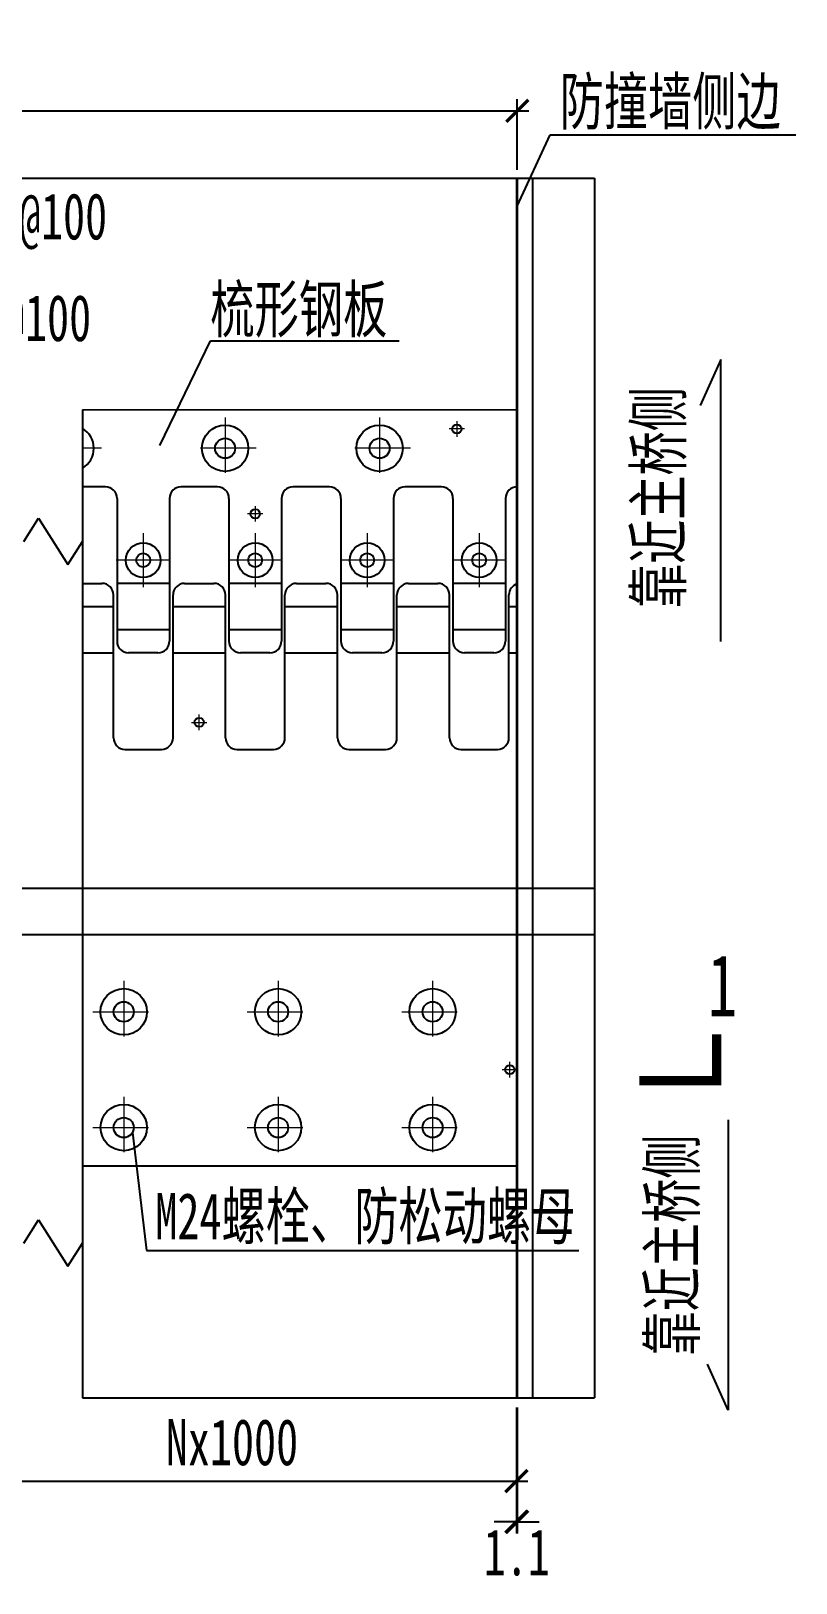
# Model space of a CAD drawing. Extents: x 113548 to 134722, y -121971 to -116031.
# Drawn here: x 116796 to 117786, y -119374 to -117364 of the extents above; entities that cross this region are included whole.
import ezdxf

# ---------------------------------------------------------------- set-up
doc = ezdxf.new("R2010")
doc.units = 0
doc.header["$LTSCALE"] = 3
doc.header["$MEASUREMENT"] = 0
doc.linetypes.add('ACAD_ISO04W100', pattern=[30.5, 24, -3, 0.5, -3])
doc.layers.get('0').update_dxf_attribs({"linetype": 'CONTINUOUS'})
doc.layers.get('DEFPOINTS').update_dxf_attribs({"linetype": 'CONTINUOUS'})
for name, color, linetype in [('6标注', 7, 'CONTINUOUS'), ('bz', 3, 'CONTINUOUS'), ('Thin', 1, 'CONTINUOUS')]:
    doc.layers.add(name, color=color, linetype=linetype)
doc.layers.add('DashDot', color=5, linetype='ACAD_ISO04W100', lineweight=15)
doc.layers.add('文字说明', color=7, linetype='CONTINUOUS', lineweight=25)
doc.styles.add('mp', font='smsim.shx', dxfattribs={"width": 0.75, "bigfont": 'smfs.shx'})
doc.styles.add('仿宋字', font='仿宋_GB2312.ttf', dxfattribs={"width": 0.7})
doc.dimstyles.new('20 mp', dxfattribs={"dimscale": 20, "dimtxt": 3, "dimasz": 1.43, "dimexe": 0.75, "dimexo": 0.625, "dimgap": 1, "dimtad": 1, "dimdec": 4, "dimzin": 9, "dimdsep": 46, "dimtxsty": 'mp', "dimblk1": 'ARCHTICK', "dimblk2": 'ARCHTICK', "dimsah": 1, "dimcen": 2.5, "dimdle": 0.75, "dimclrd": 256, "dimclre": 256, "dimclrt": 7, "dimadec": 4, "dimazin": 2, "dimtp": 0.5, "dimtm": 0.0005, "dimtfac": 1, "dimtdec": 4, "dimtmove": 2, "dimatfit": 3, "dimldrblk": 'NONE', "dimfxl": 0.75, "dimtolj": 1, "dimtzin": 0, "dimlwd": -1, "dimlwe": -1, "dimarcsym": 0})

# ---------------------------------------------------------------- blocks, each defined once
blk = doc.blocks.new('_ARCHTICK')
at = {"color": 0, "linetype": 'ByBlock', "const_width": 0.15}
blk.add_lwpolyline([(-0.5, -0.5), (0.5, 0.5)], dxfattribs=at)
blk = doc.blocks.new('*D28')
at = {"layer": 'bz'}
for p, q in [((117424.4, -119147.1), (117424.4, -119310.2)), ((117425.4, -119147.1), (117425.4, -119310.2)), ((117424.4, -119295.2), (117395.8, -119295.2)), ((117424.4, -119295.2), (117425.4, -119295.2)), ((117425.4, -119295.2), (117454, -119295.2))]:
    blk.add_line(p, q, dxfattribs=at)
at = {"layer": 'DEFPOINTS', "color": 0}
for p in [(117424.4, -119134.6), (117425.4, -119134.6), (117425.4, -119295.2)]:
    blk.add_point(p, dxfattribs=at)
at = {"layer": 'bz', "xscale": 28.6, "yscale": 28.6, "zscale": 28.6}
blk.add_blockref('_ARCHTICK', (117424.4, -119295.2), dxfattribs=at)
at = {"layer": 'bz', "xscale": 28.6, "yscale": 28.6, "zscale": 28.6, "rotation": 180}
blk.add_blockref('_ARCHTICK', (117425.4, -119295.2), dxfattribs=at)
at = {"layer": 'bz', "color": 7, "insert": (117424.9, -119335.1), "char_height": 60, "attachment_point": 5, "style": '仿宋字'}
blk.add_mtext('\\A1;1.1', dxfattribs=at)
blk = doc.blocks.new('_None')
blk = doc.blocks.new('*D29')
at = {"layer": 'bz'}
for p, q in [((116687.8, -118847.1), (116687.8, -119257.4)), ((117424.4, -119147.1), (117424.4, -119257.4)), ((116672.8, -119242.4), (117439.4, -119242.4))]:
    blk.add_line(p, q, dxfattribs=at)
at = {"layer": 'DEFPOINTS', "color": 0}
for p in [(116687.8, -118834.6), (117424.4, -119134.6), (117424.4, -119242.4)]:
    blk.add_point(p, dxfattribs=at)
at = {"layer": 'bz', "xscale": 28.6, "yscale": 28.6, "zscale": 28.6, "rotation": 180}
blk.add_blockref('_ARCHTICK', (116687.8, -119242.4), dxfattribs=at)
at = {"layer": 'bz', "xscale": 28.6, "yscale": 28.6, "zscale": 28.6}
blk.add_blockref('_ARCHTICK', (117424.4, -119242.4), dxfattribs=at)
at = {"layer": 'bz', "color": 7, "insert": (117056.1, -119192.4), "char_height": 60, "attachment_point": 5, "style": '仿宋字'}
blk.add_mtext('\\A1;Nx1000', dxfattribs=at)
blk = doc.blocks.new('*D33')
at = {"layer": 'bz'}
for p, q in [((114930.8, -117542.1), (114930.8, -117452.4)), ((117425.5, -117543.7), (117425.5, -117452.4)), ((114915.8, -117467.4), (117440.5, -117467.4))]:
    blk.add_line(p, q, dxfattribs=at)
at = {"layer": 'DEFPOINTS', "color": 0}
for p in [(117425.5, -117467.4), (114930.8, -117554.6), (117425.5, -117556.2)]:
    blk.add_point(p, dxfattribs=at)
at = {"layer": 'bz', "xscale": 28.6, "yscale": 28.6, "zscale": 28.6, "rotation": 180}
blk.add_blockref('_ARCHTICK', (114930.8, -117467.4), dxfattribs=at)
at = {"layer": 'bz', "xscale": 28.6, "yscale": 28.6, "zscale": 28.6}
blk.add_blockref('_ARCHTICK', (117425.5, -117467.4), dxfattribs=at)
at = {"layer": 'bz', "color": 7, "insert": (116178.2, -117407.5), "char_height": 60, "attachment_point": 5, "style": '仿宋字'}
blk.add_mtext('\\A1;桥宽', dxfattribs=at)

msp = doc.modelspace()

# ---------------------------------------------------------------- linework, layer by layer
at = {"const_width": 12.00052}
msp.add_lwpolyline([(117583.64404, -118723.76293), (117683.64835, -118723.76293), (117683.64835, -118663.76034)], dxfattribs=at)
at = {"layer": '6标注'}
for p, q in [((117689.02346, -117789.65553), (117662.37977, -117849.13978)), ((117689.02346, -118154.813), (117689.02346, -117789.65553)), ((116786.39226, -118025.14229), (116805.39308, -117995.141)), ((116805.39308, -117995.141), (116843.39472, -118055.14359)), ((116843.39472, -118055.14359), (116862.39554, -118025.14229)), ((117698.50549, -118774.38132), (117698.50549, -119150.54817)), ((116786.39226, -118934.16966), (116805.39308, -118904.16837)), ((116805.39308, -118904.16837), (116843.39472, -118964.17096)), ((116843.39472, -118964.17096), (116862.39554, -118934.16966)), ((117698.50549, -119150.54817), (117671.8618, -119091.06392))]:
    msp.add_line(p, q, dxfattribs=at)
at = {"layer": 'DashDot'}
for p, q in [((117047.22055, -117864.57387), (117047.22055, -117944.57732)), ((117247.22917, -117864.57387), (117247.22917, -117944.57732)), ((117357.23392, -117879.57452), (117337.23305, -117879.57452)), ((117347.23349, -117869.57409), (117347.23349, -117889.57495)), ((116887.21365, -117904.5756), (116862.39554, -117904.5756)), ((117087.22227, -117904.5756), (117007.21882, -117904.5756)), ((117287.2309, -117904.5756), (117207.22745, -117904.5756)), ((117096.22266, -117989.57926), (117076.2218, -117989.57926)), ((117086.22223, -117979.57883), (117086.22223, -117999.57969)), ((116941.21598, -118014.58034), (116941.21598, -118084.58336)), ((117086.22223, -118014.58034), (117086.22223, -118084.58336)), ((117231.22848, -118014.58034), (117231.22848, -118084.58336)), ((117376.23474, -118014.58034), (117376.23474, -118084.58336)), ((116976.21749, -118049.58185), (116906.21447, -118049.58185)), ((117121.22374, -118049.58185), (117051.22072, -118049.58185)), ((117266.22999, -118049.58185), (117196.22697, -118049.58185)), ((117411.23624, -118049.58185), (117341.23323, -118049.58185)), ((117013.71911, -118269.59134), (117013.71911, -118249.59047)), ((117003.71867, -118259.59091), (117023.71954, -118259.59091)), ((116915.85602, -118594.56924), (116915.86556, -118674.57269)), ((117115.86464, -118594.54541), (117115.87418, -118674.54886)), ((117315.87327, -118594.52158), (117315.8828, -118674.52503)), ((116875.85906, -118634.57573), (116955.86251, -118634.5662)), ((117075.86769, -118634.5519), (117155.87114, -118634.54237)), ((117275.87631, -118634.52807), (117355.87976, -118634.51853)), ((117405.89085, -118709.51581), (117425.89171, -118709.51343)), ((117415.89247, -118719.51505), (117415.89009, -118699.51419)), ((116915.8739, -118744.57571), (116915.88343, -118824.57916)), ((117115.88252, -118744.55188), (117115.89205, -118824.55533)), ((117315.89114, -118744.52804), (117315.90068, -118824.53149)), ((116875.87694, -118784.5822), (116955.88039, -118784.57267)), ((117075.88556, -118784.55837), (117155.88901, -118784.54883)), ((117275.89418, -118784.53453), (117355.89763, -118784.525))]:
    msp.add_line(p, q, dxfattribs=at)
at = {"layer": 'Thin'}
for p, q in [((114830.80794, -117554.5611), (117525.42413, -117554.5611)), ((117424.41977, -117554.5611), (117424.41977, -119134.62922)), ((117425.41982, -117554.5611), (117425.41982, -119134.62922)), ((117445.42068, -117554.5611), (117445.42068, -119134.62922)), ((117525.42413, -117554.5611), (117525.42413, -119134.62922)), ((116862.39554, -117854.57403), (117424.91979, -117854.47667)), ((116862.39554, -117854.57403), (116862.39554, -119134.62922)), ((117424.91979, -118834.51893), (117424.91979, -117854.47667)), ((116892.21387, -117954.57775), (116862.39554, -117954.57775)), ((116907.21451, -117969.5784), (116907.21451, -118154.58638)), ((116975.21745, -117969.5784), (116975.21745, -118154.58638)), ((117037.22012, -117954.57775), (116990.21809, -117954.57775)), ((117052.22077, -117969.5784), (117052.22077, -118154.58638)), ((117120.2237, -117969.5784), (117120.2237, -118154.58638)), ((117182.22637, -117954.57775), (117135.22434, -117954.57775)), ((117197.22702, -117969.5784), (117197.22702, -118154.58638)), ((117265.22995, -117969.5784), (117265.22995, -118154.58638)), ((117327.23262, -117954.57775), (117280.2306, -117954.57775)), ((117342.23327, -117969.5784), (117342.23327, -118154.58638)), ((117410.2362, -117969.5784), (117410.2362, -118154.58638)), ((117425.41982, -117954.57775), (117425.23685, -117954.57775)), ((116862.39554, -118079.58314), (116887.71367, -118079.58314)), ((116975.21745, -118079.58314), (116907.21451, -118079.58314)), ((116994.71829, -118079.58314), (117032.71992, -118079.58314)), ((117120.2237, -118079.58314), (117052.22077, -118079.58314)), ((117139.72454, -118079.58314), (117177.72618, -118079.58314)), ((117265.22995, -118079.58314), (117197.22702, -118079.58314)), ((117284.73079, -118079.58314), (117322.73243, -118079.58314)), ((117410.2362, -118079.58314), (117342.23327, -118079.58314)), ((116862.39554, -118109.58444), (116902.71432, -118109.58444)), ((116902.71432, -118279.59177), (116902.71432, -118094.58379)), ((116979.71764, -118279.59177), (116979.71764, -118094.58379)), ((116979.71764, -118109.58444), (117047.72057, -118109.58444)), ((117047.72057, -118279.59177), (117047.72057, -118094.58379)), ((117124.72389, -118279.59177), (117124.72389, -118094.58379)), ((117124.72389, -118109.58444), (117192.72682, -118109.58444)), ((117192.72682, -118279.59177), (117192.72682, -118094.58379)), ((117269.73014, -118279.59177), (117269.73014, -118094.58379)), ((117269.73014, -118109.58444), (117337.73308, -118109.58444)), ((117337.73308, -118279.59177), (117337.73308, -118094.58379)), ((117414.7364, -118279.59177), (117414.7364, -118094.58379)), ((117414.7364, -118109.58444), (117425.41982, -118109.58444)), ((116975.21745, -118139.58573), (116907.21451, -118139.58573)), ((117120.2237, -118139.58573), (117052.22077, -118139.58573)), ((117265.22995, -118139.58573), (117197.22702, -118139.58573)), ((117410.2362, -118139.58573), (117342.23327, -118139.58573)), ((116862.39554, -118169.58702), (116902.71432, -118169.58702)), ((116960.2168, -118169.58702), (116922.21516, -118169.58702)), ((116979.71764, -118169.58702), (117047.72057, -118169.58702)), ((117105.22305, -118169.58702), (117067.22141, -118169.58702)), ((117124.72389, -118169.58702), (117192.72682, -118169.58702)), ((117250.2293, -118169.58702), (117212.22766, -118169.58702)), ((117269.73014, -118169.58702), (117337.73308, -118169.58702)), ((117395.23556, -118169.58702), (117357.23392, -118169.58702)), ((117414.7364, -118169.58702), (117425.41982, -118169.58702)), ((116917.71497, -118294.59241), (116964.71699, -118294.59241)), ((117062.72122, -118294.59241), (117109.72324, -118294.59241)), ((117207.72747, -118294.59241), (117254.7295, -118294.59241)), ((117352.73372, -118294.59241), (117399.73575, -118294.59241)), ((116573.8831, -118474.60077), (117525.42413, -118474.60077)), ((116573.8831, -118534.60335), (117525.42413, -118534.60335)), ((117424.91979, -118834.51893), (116862.39554, -118834.58596)), ((116862.39554, -119134.62922), (117525.42413, -119134.62922))]:
    msp.add_line(p, q, dxfattribs=at)
for centre, radius in [((117047.22055, -117904.5756), 30.00129), ((117247.22917, -117904.5756), 30.00129), ((117347.23349, -117879.57452), 6.00026), ((117047.22055, -117904.5756), 13.00056), ((117247.22917, -117904.5756), 13.00056), ((117086.22223, -117989.57926), 6.00026), ((116941.21598, -118049.58185), 22.50097), ((117086.22223, -118049.58185), 22.50097), ((117231.22848, -118049.58185), 22.50097), ((117376.23474, -118049.58185), 22.50097), ((116941.21598, -118049.58185), 9.00039), ((117086.22223, -118049.58185), 9.00039), ((117231.22848, -118049.58185), 9.00039), ((117376.23474, -118049.58185), 9.00039), ((117013.71911, -118259.59091), 6.00026), ((116915.86079, -118634.57097), 30.00129), ((117115.86941, -118634.54713), 30.00129), ((117315.87803, -118634.5233), 30.00129), ((116915.86079, -118634.57097), 13.00056), ((117115.86941, -118634.54713), 13.00056), ((117315.87803, -118634.5233), 13.00056), ((117415.89128, -118709.51462), 6.00026), ((116915.87866, -118784.57743), 30.00129), ((116915.87866, -118784.57743), 13.00056), ((117115.88729, -118784.5536), 30.00129), ((117115.88729, -118784.5536), 13.00056), ((117315.89591, -118784.52977), 30.00129), ((117315.89591, -118784.52977), 13.00056)]:
    msp.add_circle(centre, radius, dxfattribs=at)
for centre, radius, start, end in [((116847.21193, -117904.5756), 30.00129, 300.40430947, 59.59569053), ((116892.21387, -117969.5784), 15.00065, 0, 90), ((116990.21809, -117969.5784), 15.00065, 90, 180), ((117037.22012, -117969.5784), 15.00065, 0, 90), ((117135.22434, -117969.5784), 15.00065, 90, 180), ((117182.22637, -117969.5784), 15.00065, 0, 90), ((117280.2306, -117969.5784), 15.00065, 90, 180), ((117327.23262, -117969.5784), 15.00065, 0, 90), ((117425.23685, -117969.5784), 15.00065, 90, 180), ((116887.71367, -118094.58379), 15.00065, 0, 90), ((116994.71829, -118094.58379), 15.00065, 90, 180), ((117032.71992, -118094.58379), 15.00065, 0, 90), ((117139.72454, -118094.58379), 15.00065, 90, 180), ((117177.72618, -118094.58379), 15.00065, 0, 90), ((117284.73079, -118094.58379), 15.00065, 90, 180), ((117322.73243, -118094.58379), 15.00065, 0, 90), ((117429.73704, -118094.58379), 15.00065, 106.72645417, 180), ((116922.21516, -118154.58638), 15.00065, 180, 270), ((116960.2168, -118154.58638), 15.00065, 270, 0), ((117067.22141, -118154.58638), 15.00065, 180, 270), ((117105.22305, -118154.58638), 15.00065, 270, 0), ((117212.22766, -118154.58638), 15.00065, 180, 270), ((117250.2293, -118154.58638), 15.00065, 270, 0), ((117357.23392, -118154.58638), 15.00065, 180, 270), ((117395.23556, -118154.58638), 15.00065, 270, 0), ((116917.71497, -118279.59177), 15.00065, 180, 270), ((116964.71699, -118279.59177), 15.00065, 270, 0), ((117062.72122, -118279.59177), 15.00065, 180, 270), ((117109.72324, -118279.59177), 15.00065, 270, 0), ((117207.72747, -118279.59177), 15.00065, 180, 270), ((117254.7295, -118279.59177), 15.00065, 270, 0), ((117352.73372, -118279.59177), 15.00065, 180, 270), ((117399.73575, -118279.59177), 15.00065, 270, 0)]:
    msp.add_arc(centre, radius, start, end, dxfattribs=at)

# ---------------------------------------------------------------- texts
at = {"layer": '6标注', "style": '仿宋字', "width": 0.7}
for s, height, p in [('防撞墙侧边', 60.002587, (117480.35206, -117485.11877)), ('N11\x8410@100', 60.002587, (116601.30777, -117634.03822)), ('梳形钢板', 60.002587, (117028.13334, -117754.32564)), ('N9\x8410@100', 60.002587, (116609.16381, -117765.69139)), ('M24螺栓、防松动螺母', 60.0025871, (116956.78974, -118929.17244))]:
    msp.add_text(s, height=height, dxfattribs=at).set_placement(p)
for p in [(117638.10936, -118111.66111), (117655.67544, -119079.90002)]:
    msp.add_text('靠近主桥侧', height=60.002587, rotation=90, dxfattribs=at).set_placement(p)
at = {"layer": '文字说明', "style": '仿宋字', "width": 0.7}
msp.add_text('1', height=80.00345, dxfattribs=at).set_placement((117672.34963, -118640.35249))

# ---------------------------------------------------------------- dimensions: what is measured, and where the dimension line sits
at = {"layer": 'bz'}
for base, p1, p2, text, picture, middle in [((117425.51795, -117467.40101), (114930.81226, -117554.5611), (117425.51795, -117556.15484), '桥宽', '*D33', (116178.16511, -117407.50911)), ((117424.41977, -119242.36084), (116687.83801, -118834.61629), (117424.41977, -119134.62922), 'Nx1000', '*D29', (117056.12889, -119192.36084))]:
    dim = msp.add_linear_dim(base=base, p1=p1, p2=p2, text=text, dimstyle='20 mp', override={"dimtxsty": '仿宋字'}, dxfattribs=at)
    dim.commit()
    dim.dimension.update_dxf_attribs({"geometry": picture, "text_midpoint": middle})
dim = msp.add_linear_dim(base=(117425.41982, -119295.18289), p1=(117424.41977, -119134.62922), p2=(117425.41982, -119134.62922), text='1.1', dimstyle='20 mp', override={"dimtxsty": '仿宋字'}, dxfattribs=at)
dim.commit()
dim.dimension.update_dxf_attribs({"geometry": '*D28', "text_midpoint": (117424.91979, -119335.08052), "dimtype": 160})

# ---------------------------------------------------------------- leaders
for points in [[(116962.49151, -117900.96935), (117028.13334, -117765.58848), (117272.39931, -117765.58848)], [(116927.12188, -118791.10466), (116945.47555, -118943.70419), (117505.2253, -118943.70419)]]:
    msp.add_leader(points, dimstyle='20 mp', override={"dimtxsty": '仿宋字'}, dxfattribs=at)
at = {"layer": 'Thin'}
msp.add_leader([(117425.41982, -117591.03327), (117467.95206, -117498.43311), (117786.41991, -117498.43311)], dimstyle='20 mp', override={"dimtxsty": '仿宋字'}, dxfattribs=at)

doc.saveas('drawing.dxf')
